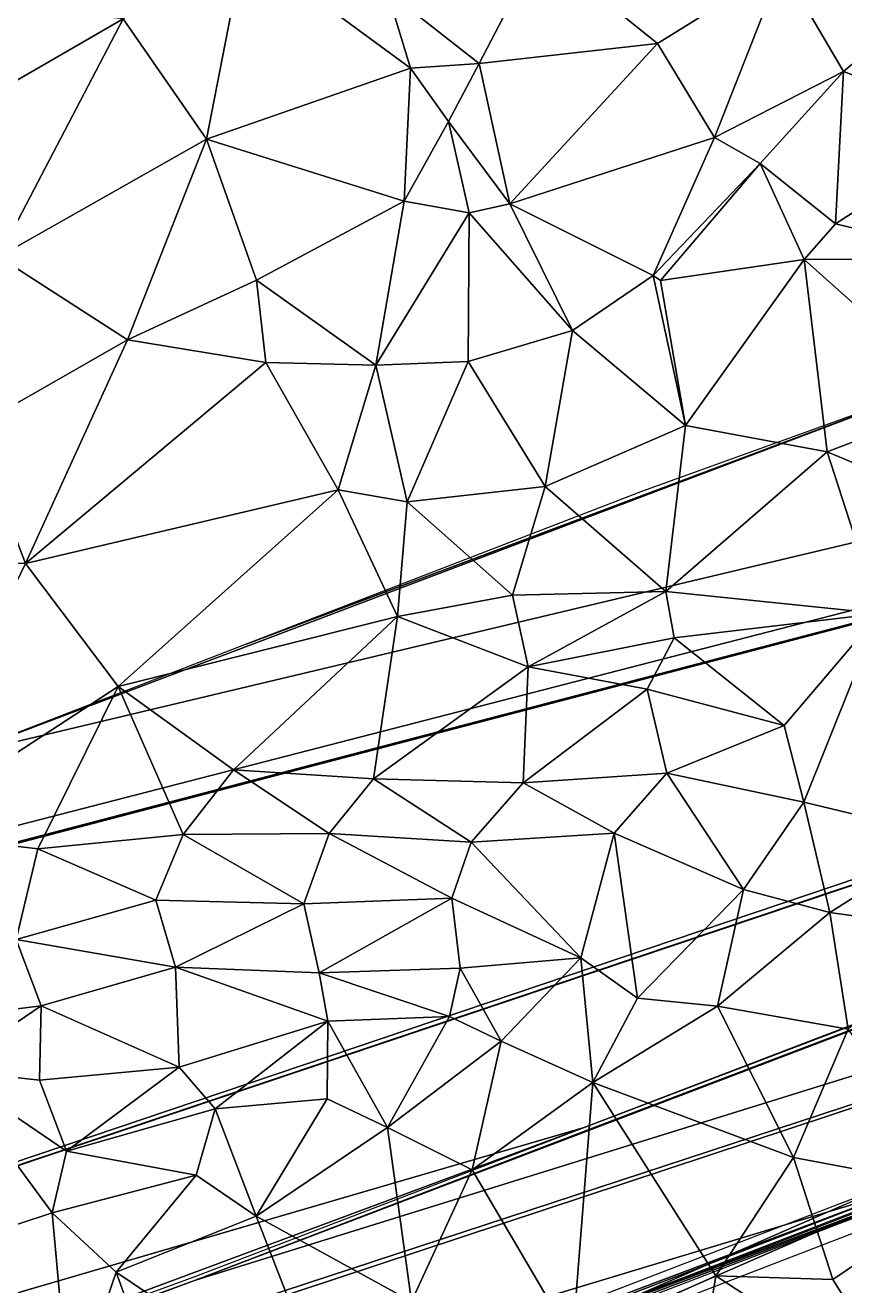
# Model space of a CAD drawing. Header units: metres. Extents: x -113 to 180, y -133 to 86.
# Drawn here: x 100.13 to 108.93, y 49.32 to 62.86 of the extents above; entities that cross this region are included whole.
import ezdxf

# ---------------------------------------------------------------- set-up
doc = ezdxf.new("R2010")
doc.units = ezdxf.units.M
for name, color, linetype, true_color in [('ACERA', 7, 'Continuous', 0xb9b3a6), ('ASFALTO', 7, 'Continuous', 0x4a4b4e), ('BORDILLO', 7, 'Continuous', 0xcfcac0), ('TERRENO', 7, 'Continuous', 0x9a9179)]:
    doc.layers.add(name, color=color, linetype=linetype, true_color=true_color)

msp = doc.modelspace()

# ---------------------------------------------------------------- linework, layer by layer
at = {"layer": 'ACERA'}
for points in [[(72.493, 39.149, 73.872), (109.558, 50.358, 71.788), (126.508, 57.016, 70.948)], [(91.573, 45.543, 72.929), (72.493, 39.149, 73.872), (126.508, 57.016, 70.948)], [(101.96, 49.38, 72.296), (91.573, 45.543, 72.929), (126.508, 57.016, 70.948)], [(116.528, 54.931, 71.649), (101.96, 49.38, 72.296), (126.508, 57.016, 70.948)], [(103.098, 38.119, 72.142), (138.929, 51.767, 70.195), (142.376, 55.007, 70.012)], [(103.098, 38.119, 72.142), (142.376, 55.007, 70.012), (129.353, 50.002, 70.822)], [(116.528, 54.931, 71.649), (106.147, 50.984, 72.095), (101.96, 49.38, 72.296)], [(116.528, 54.931, 71.649), (112.225, 53.298, 71.813), (106.147, 50.984, 72.095)], [(106.147, 50.984, 71.965), (112.225, 53.298, 71.683), (112.225, 53.298, 71.813)], [(106.147, 50.984, 71.965), (112.225, 53.298, 71.813), (106.147, 50.984, 72.095)], [(103.098, 38.119, 72.142), (131.237, 48.796, 70.686), (138.929, 51.767, 70.195)], [(101.96, 49.38, 72.166), (106.147, 50.984, 71.965), (106.147, 50.984, 72.095)], [(101.96, 49.38, 72.166), (106.147, 50.984, 72.095), (101.96, 49.38, 72.296)], [(72.493, 39.149, 73.872), (96.03, 45.254, 72.53), (109.558, 50.358, 71.788)], [(96.03, 45.254, 72.53), (105.386, 48.75, 71.988), (109.558, 50.358, 71.788)], [(109.558, 50.358, 71.658), (105.386, 48.75, 71.858), (105.386, 48.75, 71.988)], [(109.558, 50.358, 71.658), (105.386, 48.75, 71.988), (109.558, 50.358, 71.788)], [(129.353, 50.002, 70.822), (105.82, 41.045, 72.014), (101.083, 38.964, 72.232)], [(103.098, 38.119, 72.142), (129.353, 50.002, 70.822), (101.083, 38.964, 72.232)], [(129.353, 50.002, 70.822), (118.804, 45.998, 71.378), (105.82, 41.045, 72.014)], [(101.96, 49.38, 72.296), (95.017, 46.843, 72.685), (91.573, 45.543, 72.929)], [(95.017, 46.843, 72.555), (101.96, 49.38, 72.166), (101.96, 49.38, 72.296)], [(95.017, 46.843, 72.555), (101.96, 49.38, 72.296), (95.017, 46.843, 72.685)]]:
    msp.add_3dface(points, dxfattribs=at)
at = {"layer": 'ASFALTO'}
for points in [[(145.291, 65.938, 69.79), (85.281, 50.203, 72.612), (69.189, 40.234, 73.977)], [(145.291, 65.938, 69.79), (69.189, 40.234, 73.977), (141.221, 64.462, 69.947)], [(145.291, 65.938, 69.79), (85.943, 50.398, 72.785), (85.281, 50.203, 72.612)], [(145.291, 65.938, 69.79), (91.074, 51.951, 72.212), (85.943, 50.398, 72.785)], [(145.291, 65.938, 69.79), (99.424, 55.021, 72.139), (91.074, 51.951, 72.212)], [(145.291, 65.938, 69.79), (109.935, 59, 71.988), (99.424, 55.021, 72.139)], [(69.189, 40.234, 73.977), (141.013, 64.384, 69.964), (141.221, 64.462, 69.947)], [(69.189, 40.234, 73.977), (106.132, 51.022, 71.98), (141.013, 64.384, 69.964)], [(69.189, 40.234, 73.977), (141.013, 64.384, 69.964), (141.013, 64.384, 69.964)], [(106.132, 51.022, 71.98), (122.891, 57.427, 71.055), (141.013, 64.384, 69.964)], [(141.628, 62.52, 69.831), (112.756, 51.471, 71.488), (101.537, 39.38, 72.092)], [(141.628, 62.52, 69.831), (101.537, 39.38, 72.092), (102.035, 39.636, 72.07)], [(141.628, 62.52, 69.831), (102.035, 39.636, 72.07), (102.037, 39.637, 72.07)], [(141.628, 62.52, 69.831), (102.037, 39.637, 72.07), (102.556, 39.871, 72.048)], [(141.628, 62.52, 69.831), (102.556, 39.871, 72.048), (102.558, 39.872, 72.047)], [(141.628, 62.52, 69.831), (102.558, 39.872, 72.047), (135.871, 52.592, 70.298)], [(109.935, 59, 71.988), (102.504, 56.213, 72.012), (99.424, 55.021, 72.139)], [(109.935, 59, 71.988), (106.76, 57.854, 72.125), (102.504, 56.213, 72.012)], [(106.132, 51.022, 71.98), (112.211, 53.336, 71.698), (122.89, 57.427, 71.055)], [(106.132, 51.022, 71.98), (122.89, 57.427, 71.055), (122.891, 57.427, 71.055)], [(145.212, 54.134, 69.701), (131.251, 48.758, 70.566), (101.593, 36.435, 72.094)], [(108.944, 33.675, 71.73), (145.212, 54.134, 69.701), (101.593, 36.435, 72.094)], [(102.558, 39.872, 72.047), (111.852, 43.41, 71.617), (135.871, 52.592, 70.298)], [(102.558, 39.872, 72.047), (135.871, 52.592, 70.298), (135.871, 52.592, 70.298)], [(112.756, 51.471, 71.488), (102.25, 47.494, 72.024), (101.056, 38.993, 72.114)], [(112.756, 51.471, 71.488), (101.056, 38.993, 72.114), (101.058, 38.995, 72.114)], [(112.756, 51.471, 71.488), (101.058, 38.995, 72.114), (101.53, 39.376, 72.092)], [(112.756, 51.471, 71.488), (101.53, 39.376, 72.092), (101.534, 39.378, 72.092)], [(112.756, 51.471, 71.488), (101.534, 39.378, 72.092), (101.537, 39.38, 72.092)], [(112.756, 51.471, 71.488), (105.401, 48.713, 71.865), (102.25, 47.494, 72.024)], [(112.756, 51.471, 71.488), (112.755, 51.47, 71.488), (105.401, 48.713, 71.865)], [(112.755, 51.47, 71.488), (109.572, 50.321, 71.664), (105.401, 48.713, 71.865)], [(69.189, 40.234, 73.977), (69.192, 40.235, 73.977), (106.132, 51.022, 71.98)], [(69.192, 40.235, 73.977), (95.003, 46.88, 72.57), (106.132, 51.022, 71.98)], [(95.003, 46.88, 72.57), (95.004, 46.88, 72.57), (106.132, 51.022, 71.98)], [(95.003, 46.88, 72.57), (106.132, 51.022, 71.98), (106.132, 51.022, 71.98)], [(95.004, 46.88, 72.57), (101.946, 49.418, 72.182), (106.132, 51.022, 71.98)]]:
    msp.add_3dface(points, dxfattribs=at)
at = {"layer": 'BORDILLO'}
for points in [[(105.422, 48.657, 71.985), (105.35, 48.843, 72.011), (109.522, 50.452, 71.813)], [(105.422, 48.657, 71.985), (109.522, 50.452, 71.813), (109.594, 50.265, 71.783)], [(105.476, 48.517, 71.965), (105.404, 48.703, 71.991), (109.574, 50.311, 71.791)], [(105.476, 48.517, 71.965), (109.574, 50.311, 71.791), (109.646, 50.125, 71.761)]]:
    msp.add_3dface(points, dxfattribs=at)
at = {"layer": 'TERRENO'}
for points in [[(102.079, 61.637, 72.2), (102.483, 63.713, 72.2), (101.185, 62.928, 72.2)], [(102.079, 61.637, 72.2), (104.267, 62.398, 72.4), (102.483, 63.713, 72.2)], [(102.483, 63.713, 72.2), (104.267, 62.398, 72.4), (104.017, 63.228, 72.2)], [(105.007, 62.45, 72), (105.65, 63.688, 71.8), (104.017, 63.228, 72.2)], [(105.007, 62.45, 72), (106.919, 62.664, 71.8), (105.65, 63.688, 71.8)], [(105.65, 63.688, 71.8), (106.919, 62.664, 71.8), (108.255, 63.494, 71.8)], [(106.919, 62.664, 71.8), (107.533, 61.656, 72), (108.255, 63.494, 71.8)], [(107.533, 61.656, 72), (108.918, 62.362, 72), (108.255, 63.494, 71.8)], [(108.255, 63.494, 71.8), (108.918, 62.362, 72), (109.824, 63.136, 71.8)], [(99.492, 63.116, 72), (98.897, 61.607, 72), (101.185, 62.928, 72.2)], [(104.267, 62.398, 72.4), (105.007, 62.45, 72), (104.017, 63.228, 72.2)], [(108.918, 62.362, 72), (110.47, 61.787, 72), (109.824, 63.136, 71.8)], [(98.897, 61.607, 72), (99.846, 60.374, 72), (101.185, 62.928, 72.2)], [(99.846, 60.374, 72), (102.079, 61.637, 72.2), (101.185, 62.928, 72.2)], [(106.919, 62.664, 71.8), (105.007, 62.45, 72), (105.335, 60.943, 72)], [(107.533, 61.656, 72), (106.919, 62.664, 71.8), (105.335, 60.943, 72)], [(104.267, 62.398, 72.4), (104.676, 61.825, 72.2), (105.007, 62.45, 72)], [(105.007, 62.45, 72), (104.676, 61.825, 72.2), (105.335, 60.943, 72)], [(104.2, 60.97, 72.4), (104.267, 62.398, 72.4), (102.079, 61.637, 72.2)], [(104.676, 61.825, 72.2), (104.267, 62.398, 72.4), (104.2, 60.97, 72.4)], [(108.918, 62.362, 72), (107.533, 61.656, 72), (108.021, 61.376, 72.2)], [(108.83, 60.728, 72), (108.918, 62.362, 72), (108.021, 61.376, 72.2)], [(108.83, 60.728, 72), (110.47, 61.787, 72), (108.918, 62.362, 72)], [(104.898, 60.844, 72.2), (104.676, 61.825, 72.2), (104.2, 60.97, 72.4)], [(104.676, 61.825, 72.2), (104.898, 60.844, 72.2), (105.335, 60.943, 72)], [(110.396, 60.355, 72), (110.47, 61.787, 72), (108.83, 60.728, 72)], [(102.079, 61.637, 72.2), (99.846, 60.374, 72), (101.231, 59.48, 72)], [(102.079, 61.637, 72.2), (101.231, 59.48, 72), (102.616, 60.122, 72.2)], [(104.2, 60.97, 72.4), (102.079, 61.637, 72.2), (102.616, 60.122, 72.2)], [(106.873, 60.171, 71.8), (107.533, 61.656, 72), (105.335, 60.943, 72)], [(107.533, 61.656, 72), (106.873, 60.171, 71.8), (108.021, 61.376, 72.2)], [(106.873, 60.171, 71.8), (106.953, 60.118, 71.8), (108.021, 61.376, 72.2)], [(106.953, 60.118, 71.8), (108.494, 60.345, 71.8), (108.021, 61.376, 72.2)], [(108.494, 60.345, 71.8), (108.83, 60.728, 72), (108.021, 61.376, 72.2)], [(103.895, 59.21, 72.2), (104.2, 60.97, 72.4), (102.616, 60.122, 72.2)], [(103.895, 59.21, 72.2), (104.898, 60.844, 72.2), (104.2, 60.97, 72.4)], [(104.898, 60.844, 72.2), (106.007, 59.582, 72), (105.335, 60.943, 72)], [(106.007, 59.582, 72), (106.873, 60.171, 71.8), (105.335, 60.943, 72)], [(104.898, 60.844, 72.2), (103.895, 59.21, 72.2), (104.889, 59.249, 72.2)], [(104.898, 60.844, 72.2), (104.889, 59.249, 72.2), (106.007, 59.582, 72)], [(110.396, 60.355, 72), (108.83, 60.728, 72), (108.494, 60.345, 71.8)], [(101.231, 59.48, 72), (99.846, 60.374, 72), (99.577, 58.537, 72)], [(108.494, 60.345, 71.8), (106.953, 60.118, 71.8), (107.221, 58.561, 72)], [(108.743, 58.279, 72), (108.494, 60.345, 71.8), (107.221, 58.561, 72)], [(110.396, 60.355, 72), (108.494, 60.345, 71.8), (110.187, 58.834, 72)], [(108.494, 60.345, 71.8), (108.743, 58.279, 72), (110.187, 58.834, 72)], [(101.231, 59.48, 72), (102.714, 59.238, 72), (102.616, 60.122, 72.2)], [(102.714, 59.238, 72), (103.895, 59.21, 72.2), (102.616, 60.122, 72.2)], [(106.873, 60.171, 71.8), (106.007, 59.582, 72), (107.221, 58.561, 72)], [(106.953, 60.118, 71.8), (106.873, 60.171, 71.8), (107.221, 58.561, 72)], [(106.007, 59.582, 72), (104.889, 59.249, 72.2), (105.715, 57.904, 72.2)], [(107.221, 58.561, 72), (106.007, 59.582, 72), (105.715, 57.904, 72.2)], [(100.134, 57.078, 72), (101.231, 59.48, 72), (99.577, 58.537, 72)], [(100.134, 57.078, 72), (102.714, 59.238, 72), (101.231, 59.48, 72)], [(102.714, 59.238, 72), (100.134, 57.078, 72), (103.49, 57.87, 72)], [(103.895, 59.21, 72.2), (102.714, 59.238, 72), (103.49, 57.87, 72)], [(104.232, 57.741, 72.2), (103.895, 59.21, 72.2), (103.49, 57.87, 72)], [(103.895, 59.21, 72.2), (104.232, 57.741, 72.2), (104.889, 59.249, 72.2)], [(104.889, 59.249, 72.2), (104.232, 57.741, 72.2), (105.715, 57.904, 72.2)], [(108.743, 58.279, 72), (110.413, 57.579, 72), (110.187, 58.834, 72)], [(97.146, 57.122, 72.2), (100.134, 57.078, 72), (99.577, 58.537, 72)], [(107.008, 56.778, 72.2), (107.221, 58.561, 72), (105.715, 57.904, 72.2)], [(107.008, 56.778, 72.2), (108.743, 58.279, 72), (107.221, 58.561, 72)], [(109.304, 56.542, 72), (108.743, 58.279, 72), (107.008, 56.778, 72.2)], [(110.413, 57.579, 72), (108.743, 58.279, 72), (109.304, 56.542, 72)], [(100.134, 57.078, 72), (101.131, 55.757, 72), (103.49, 57.87, 72)], [(101.131, 55.757, 72), (104.128, 56.508, 72), (103.49, 57.87, 72)], [(104.128, 56.508, 72), (104.232, 57.741, 72.2), (103.49, 57.87, 72)], [(104.232, 57.741, 72.2), (105.362, 56.74, 72.2), (105.715, 57.904, 72.2)], [(105.362, 56.74, 72.2), (107.008, 56.778, 72.2), (105.715, 57.904, 72.2)], [(105.362, 56.74, 72.2), (104.232, 57.741, 72.2), (104.128, 56.508, 72)], [(97.146, 57.122, 72.2), (98.739, 54.197, 72.2), (100.134, 57.078, 72)], [(100.134, 57.078, 72), (98.739, 54.197, 72.2), (101.131, 55.757, 72)], [(105.362, 56.74, 72.2), (104.128, 56.508, 72), (105.533, 55.967, 72)], [(105.362, 56.74, 72.2), (105.533, 55.967, 72), (107.008, 56.778, 72.2)], [(105.533, 55.967, 72), (107.098, 56.279, 72), (107.008, 56.778, 72.2)], [(107.098, 56.279, 72), (109.304, 56.542, 72), (107.008, 56.778, 72.2)], [(102.367, 54.862, 72), (104.128, 56.508, 72), (101.131, 55.757, 72)], [(102.367, 54.862, 72), (103.871, 54.767, 72), (104.128, 56.508, 72)], [(104.128, 56.508, 72), (103.871, 54.767, 72), (105.533, 55.967, 72)], [(109.304, 56.542, 72), (107.098, 56.279, 72), (108.279, 55.338, 72)], [(108.492, 54.514, 72), (109.304, 56.542, 72), (108.279, 55.338, 72)], [(109.304, 56.542, 72), (108.492, 54.514, 72), (110.05, 54.14, 72)], [(106.808, 55.727, 71.8), (107.098, 56.279, 72), (105.533, 55.967, 72)], [(107.098, 56.279, 72), (106.808, 55.727, 71.8), (108.279, 55.338, 72)], [(103.871, 54.767, 72), (105.478, 54.724, 72), (105.533, 55.967, 72)], [(105.478, 54.724, 72), (106.808, 55.727, 71.8), (105.533, 55.967, 72)], [(98.739, 54.197, 72.2), (100.268, 54.014, 72.2), (101.131, 55.757, 72)], [(100.268, 54.014, 72.2), (101.828, 54.166, 72.2), (101.131, 55.757, 72)], [(101.828, 54.166, 72.2), (102.367, 54.862, 72), (101.131, 55.757, 72)], [(105.478, 54.724, 72), (107.021, 54.825, 72), (106.808, 55.727, 71.8)], [(106.808, 55.727, 71.8), (107.021, 54.825, 72), (108.279, 55.338, 72)], [(107.021, 54.825, 72), (108.492, 54.514, 72), (108.279, 55.338, 72)], [(102.367, 54.862, 72), (101.828, 54.166, 72.2), (103.396, 54.177, 72.2)], [(103.871, 54.767, 72), (102.367, 54.862, 72), (103.396, 54.177, 72.2)], [(104.919, 54.087, 72.2), (103.871, 54.767, 72), (103.396, 54.177, 72.2)], [(103.871, 54.767, 72), (104.919, 54.087, 72.2), (105.478, 54.724, 72)], [(104.919, 54.087, 72.2), (106.456, 54.183, 72.2), (105.478, 54.724, 72)], [(105.478, 54.724, 72), (106.456, 54.183, 72.2), (107.021, 54.825, 72)], [(107.021, 54.825, 72), (106.456, 54.183, 72.2), (107.845, 53.578, 72.2)], [(108.492, 54.514, 72), (107.021, 54.825, 72), (107.845, 53.578, 72.2)], [(108.771, 53.329, 72), (108.492, 54.514, 72), (107.845, 53.578, 72.2)], [(108.492, 54.514, 72), (108.771, 53.329, 72), (110.05, 54.14, 72)], [(100.268, 54.014, 72.2), (98.739, 54.197, 72.2), (100.033, 53.039, 72.4)], [(101.828, 54.166, 72.2), (100.268, 54.014, 72.2), (101.534, 53.464, 72.4)], [(103.123, 53.423, 72.4), (101.828, 54.166, 72.2), (101.534, 53.464, 72.4)], [(101.828, 54.166, 72.2), (103.123, 53.423, 72.4), (103.396, 54.177, 72.2)], [(103.396, 54.177, 72.2), (103.123, 53.423, 72.4), (104.711, 53.482, 72.4)], [(104.919, 54.087, 72.2), (103.396, 54.177, 72.2), (104.711, 53.482, 72.4)], [(106.456, 54.183, 72.2), (104.919, 54.087, 72.2), (106.097, 52.843, 72.4)], [(106.704, 52.411, 72.2), (106.456, 54.183, 72.2), (106.097, 52.843, 72.4)], [(106.456, 54.183, 72.2), (106.704, 52.411, 72.2), (107.845, 53.578, 72.2)], [(106.097, 52.843, 72.4), (104.919, 54.087, 72.2), (104.711, 53.482, 72.4)], [(108.771, 53.329, 72), (110.146, 53.138, 71.8), (110.05, 54.14, 72)], [(100.268, 54.014, 72.2), (100.033, 53.039, 72.4), (101.534, 53.464, 72.4)], [(107.845, 53.578, 72.2), (106.704, 52.411, 72.2), (107.565, 52.324, 72)], [(108.771, 53.329, 72), (107.845, 53.578, 72.2), (107.565, 52.324, 72)], [(100.033, 53.039, 72.4), (101.745, 52.743, 72.6), (101.534, 53.464, 72.4)], [(101.745, 52.743, 72.6), (103.123, 53.423, 72.4), (101.534, 53.464, 72.4)], [(101.745, 52.743, 72.6), (103.286, 52.683, 72.6), (103.123, 53.423, 72.4)], [(103.123, 53.423, 72.4), (103.286, 52.683, 72.6), (104.711, 53.482, 72.4)], [(103.286, 52.683, 72.6), (104.803, 52.732, 72.6), (104.711, 53.482, 72.4)], [(104.803, 52.732, 72.6), (106.097, 52.843, 72.4), (104.711, 53.482, 72.4)], [(108.969, 52.078, 71.8), (108.771, 53.329, 72), (107.565, 52.324, 72)], [(110.146, 53.138, 71.8), (108.771, 53.329, 72), (108.969, 52.078, 71.8)], [(98.781, 52.139, 72.4), (100.303, 52.327, 72.6), (100.033, 53.039, 72.4)], [(100.303, 52.327, 72.6), (101.745, 52.743, 72.6), (100.033, 53.039, 72.4)], [(104.803, 52.732, 72.6), (105.242, 51.948, 72.2), (106.097, 52.843, 72.4)], [(105.242, 51.948, 72.2), (106.226, 51.503, 72), (106.097, 52.843, 72.4)], [(106.226, 51.503, 72), (106.704, 52.411, 72.2), (106.097, 52.843, 72.4)], [(101.745, 52.743, 72.6), (100.303, 52.327, 72.6), (101.785, 51.668, 72.8)], [(103.286, 52.683, 72.6), (101.745, 52.743, 72.6), (103.38, 52.164, 72.6)], [(101.745, 52.743, 72.6), (101.785, 51.668, 72.8), (103.38, 52.164, 72.6)], [(104.803, 52.732, 72.6), (103.286, 52.683, 72.6), (104.687, 52.212, 72.4)], [(104.687, 52.212, 72.4), (103.286, 52.683, 72.6), (103.38, 52.164, 72.6)], [(105.242, 51.948, 72.2), (104.803, 52.732, 72.6), (104.687, 52.212, 72.4)], [(106.704, 52.411, 72.2), (106.226, 51.503, 72), (107.565, 52.324, 72)], [(99.289, 51.641, 72.6), (100.303, 52.327, 72.6), (98.781, 52.139, 72.4)], [(100.285, 51.527, 72.8), (100.303, 52.327, 72.6), (99.289, 51.641, 72.6)], [(100.303, 52.327, 72.6), (100.285, 51.527, 72.8), (101.785, 51.668, 72.8)], [(106.226, 51.503, 72), (108.382, 50.697, 71.8), (107.565, 52.324, 72)], [(108.382, 50.697, 71.8), (108.969, 52.078, 71.8), (107.565, 52.324, 72)], [(101.785, 51.668, 72.8), (102.17, 51.222, 72.6), (103.38, 52.164, 72.6)], [(102.17, 51.222, 72.6), (103.375, 51.33, 72.4), (103.38, 52.164, 72.6)], [(103.375, 51.33, 72.4), (104.021, 51.019, 72.2), (103.38, 52.164, 72.6)], [(104.021, 51.019, 72.2), (104.687, 52.212, 72.4), (103.38, 52.164, 72.6)], [(104.021, 51.019, 72.2), (105.242, 51.948, 72.2), (104.687, 52.212, 72.4)], [(108.969, 52.078, 71.8), (108.382, 50.697, 71.8), (110.229, 50.349, 71.6)], [(105.242, 51.948, 72.2), (104.021, 51.019, 72.2), (104.93, 50.564, 72)], [(106.226, 51.503, 72), (105.242, 51.948, 72.2), (104.93, 50.564, 72)], [(98.952, 49.622, 72.4), (100.421, 50.105, 72.4), (99.289, 51.641, 72.6)], [(99.289, 51.641, 72.6), (100.421, 50.105, 72.4), (100.576, 50.766, 72.6)], [(100.285, 51.527, 72.8), (99.289, 51.641, 72.6), (100.576, 50.766, 72.6)], [(101.785, 51.668, 72.8), (100.285, 51.527, 72.8), (100.576, 50.766, 72.6)], [(102.17, 51.222, 72.6), (101.785, 51.668, 72.8), (100.576, 50.766, 72.6)], [(106.008, 48.733, 71.8), (106.226, 51.503, 72), (104.93, 50.564, 72)], [(106.226, 51.503, 72), (106.008, 48.733, 71.8), (107.547, 49.427, 71.8)], [(108.382, 50.697, 71.8), (106.226, 51.503, 72), (107.547, 49.427, 71.8)], [(103.375, 51.33, 72.4), (102.17, 51.222, 72.6), (102.611, 50.068, 72.2)], [(104.021, 51.019, 72.2), (103.375, 51.33, 72.4), (102.611, 50.068, 72.2)], [(101.968, 50.507, 72.4), (102.17, 51.222, 72.6), (100.576, 50.766, 72.6)], [(102.17, 51.222, 72.6), (101.968, 50.507, 72.4), (102.611, 50.068, 72.2)], [(104.021, 51.019, 72.2), (102.611, 50.068, 72.2), (104.28, 49.153, 72)], [(104.021, 51.019, 72.2), (104.28, 49.153, 72), (104.93, 50.564, 72)], [(100.421, 50.105, 72.4), (101.968, 50.507, 72.4), (100.576, 50.766, 72.6)], [(108.802, 49.389, 71.6), (108.382, 50.697, 71.8), (107.547, 49.427, 71.8)], [(108.382, 50.697, 71.8), (108.802, 49.389, 71.6), (110.229, 50.349, 71.6)], [(101.968, 50.507, 72.4), (100.421, 50.105, 72.4), (101.108, 49.467, 72.2)], [(101.968, 50.507, 72.4), (101.108, 49.467, 72.2), (102.611, 50.068, 72.2)], [(104.28, 49.153, 72), (106.008, 48.733, 71.8), (104.93, 50.564, 72)], [(108.802, 49.389, 71.6), (109.625, 48.063, 71.6), (110.229, 50.349, 71.6)], [(100.612, 48.009, 72.2), (100.421, 50.105, 72.4), (98.952, 49.622, 72.4)], [(100.421, 50.105, 72.4), (100.612, 48.009, 72.2), (101.108, 49.467, 72.2)], [(102.611, 50.068, 72.2), (101.108, 49.467, 72.2), (103.467, 47.877, 72)], [(104.28, 49.153, 72), (102.611, 50.068, 72.2), (103.467, 47.877, 72)], [(100.612, 48.009, 72.2), (98.952, 49.622, 72.4), (97.825, 48.441, 72.4)], [(101.108, 49.467, 72.2), (100.612, 48.009, 72.2), (101.927, 47.185, 72)], [(101.108, 49.467, 72.2), (101.927, 47.185, 72), (103.467, 47.877, 72)], [(106.008, 48.733, 71.8), (106.895, 45.424, 71.8), (107.547, 49.427, 71.8)], [(106.895, 45.424, 71.8), (109.625, 48.063, 71.6), (107.547, 49.427, 71.8)], [(109.625, 48.063, 71.6), (108.802, 49.389, 71.6), (107.547, 49.427, 71.8)]]:
    msp.add_3dface(points, dxfattribs=at)

doc.saveas('drawing.dxf')
